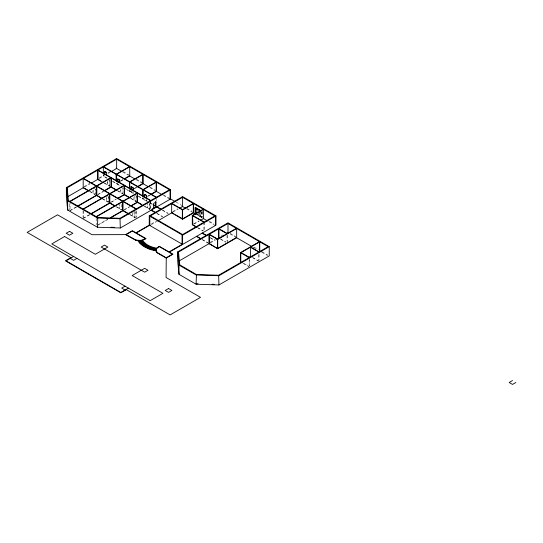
<?xml version="1.0" encoding="UTF-8"?>
<svg xmlns="http://www.w3.org/2000/svg" width="543" height="543" viewBox="0 0 543 543"><rect width="100%" height="100%" fill="white"/><g stroke="black" fill="none" stroke-linecap="round" stroke-linejoin="round"><path stroke-width="0.41" stroke-dasharray="2.71 2.04" d="M83.86 186.758L89.771 183.344M99.165 177.921L104.27 174.975M107.914 172.871L110.256 171.52M84.64 186.948L89.873 183.928M99.193 178.545L104.29 175.606M107.928 173.502L110.127 172.233M95.256 194.435L95.256 189.039L94.977 194.598M109.767 186.059L109.767 180.663L109.489 186.215M116.107 183.554L117.512 182.74M120.743 180.873L123.132 179.495M69.769 210.623L76.285 206.863M97.957 194.353L103.082 191.394M120.6 181.281L123.2 179.781M76.563 207.026L70.047 210.786L70.047 203.225M97.523 194.923L103.93 191.224M117.94 184.287L117.661 182.91M108.546 196.715L108.274 202.274L108.546 196.715L106.557 195.568M123.064 193.729L123.064 188.34L122.786 193.892M134.087 188.584L136.476 187.199M83.059 218.3L89.575 214.539M110.534 202.437L116.372 199.064M131.134 190.607L129.729 191.414L129.729 189.738M134.365 188.74L136.755 187.362M83.337 218.462L89.853 214.695M111.525 202.186L115.924 199.648M133.293 193.152L133.015 191.774M136.205 195.921L135.926 201.48L136.205 195.921L134.236 194.788L133.958 200.34L133.958 196.491M98.331 224.639L107.772 219.189M124.367 209.605L129.492 206.645M144.2 198.154L142.795 198.962L142.795 197.279M147.716 196.125L150.336 194.611M97.183 225.616L108.05 219.345M123.933 210.175L129.77 206.802M147.71 196.451L150.099 195.066M135.01 211.994L134.732 217.553L135.01 211.994L133.008 210.84M151.436 223.899L155.807 221.374M172.572 211.695L177.683 208.743M151.097 224.734L157.097 221.272M173.081 212.041L178.24 209.062M196.837 214.736L197.394 214.41M197.068 214.872L197.625 214.546M198.338 215.598L198.894 215.279L198.894 212.971M198.473 215.68L199.03 215.354L199.03 213.046M199.743 216.413L200.299 216.087L200.299 212.238M202.206 211.573L202.206 217.193L201.65 217.512L201.65 211.892M193.749 223.933L198.86 220.981M194.027 224.089L199.254 221.076M210.08 242.429L214.865 239.667M220.702 236.3L223.614 234.617M210.412 242.884L215.775 239.789M123.22 171.608L129.119 175.016M136.341 179.183L142.178 182.55M150.194 187.179L155.502 190.24M163.314 194.754L169.144 198.12M176.02 202.091L181.878 205.471M186.968 208.41L192.046 211.342M195.718 213.447L202.206 217.193M209.449 221.388L213.799 223.906M230.157 233.347L235.845 236.633M254.049 247.14L258.475 249.692M262.011 251.735L267.964 255.176M122.664 171.927L128.501 175.294M136.266 179.781L142.069 183.134M149.61 187.484L155.468 190.864M163.484 195.494L169.314 198.86M186.412 208.729L192.208 212.082M195.324 213.861L202.403 217.967M208.892 221.714L214.132 224.734M230.089 233.952L235.289 236.952M253.052 247.208L255.19 248.436M261.841 252.278L267.441 255.509M220.322 238.777L225.922 242.008M252.773 257.511L258.373 260.742M220.743 239.341L225.644 242.171M252.495 257.674L258.794 261.312M197.808 227.639L203.482 230.918M197.374 227.707L203.204 231.074M107.147 178.056L103.598 176.007L103.598 174.323M112.469 181.131L121.021 186.066M125.372 188.584L129.451 191.258L129.451 189.575M130.008 191.258L133.639 193.356M138.18 195.975L143.074 198.799M146.983 201.059L143.074 199.125L143.074 197.123M150.133 202.872L152.929 204.487M162.628 210.093L168.282 213.351M210.127 237.515L214.363 239.958M106.985 178.287L103.319 176.17L103.319 174.486M107.996 178.871L110.093 180.079M112.856 181.674L120.193 185.91M123.125 187.606L133.402 193.539M138.533 196.498L148.809 202.43M149.542 202.858L152.651 204.65M162.35 210.25L168.004 213.514M210.555 238.078L214.085 240.121M109.767 180.663L107.765 179.509L107.487 185.061L107.487 181.206M123.064 188.34L121.069 187.186L120.79 192.745L120.79 189.656M104.27 182.882L109.917 186.147M117.587 190.573L122.942 193.661M130.802 198.195L136.734 201.623M144.73 206.238L150.106 209.347M157.015 213.331L162.669 216.596M202.39 239.531L208.044 242.796M243.855 263.47L248.755 266.301M104.236 183.181L109.319 186.12M117.308 190.736L122.616 193.797M130.761 198.494L136.469 201.792M143.997 206.136L149.8 209.489M156.737 213.494L162.391 216.759M202.111 239.694L208.471 243.366M242.877 263.226L249.176 266.864M95.256 189.039L93.253 187.885L92.975 193.437L92.975 190.355M89.758 191.258L95.079 194.333M102.593 198.67L108.376 202.01M116.521 206.713L121.517 209.598M129.757 214.356L135.567 217.709M89.48 191.421L94.801 194.496M102.315 198.833L108.098 202.172M116.243 206.876L121.238 209.761M129.478 214.519L135.288 217.872M259.072 254.423L259.072 260.307M258.794 254.586L258.794 260.47M249.454 259.982L249.454 265.86M249.176 258.454L249.176 266.022M227.32 235.255L227.32 241.974M227.042 235.411L227.042 241.296M204.188 222.08L204.188 230.483M203.91 222.236L203.91 230.646M200.442 210.772L200.442 216.168L199.885 216.494L199.885 211.091M199.308 211.553L199.308 214.444L199.145 212.904M156.146 198.263L156.146 200.781M150.805 200.503L150.805 208.906M150.526 201.507L150.526 209.069M147.526 202.464L147.248 208.017L147.248 204.935M146.637 199.315L146.359 201.019L146.359 199.478M136.293 211.403L136.293 217.288M136.015 210.725L136.015 217.451M133.008 211.614L132.73 216.392L132.73 213.311M131.291 190.457L131.012 192.154L131.012 190.613M121.408 204.467L121.408 209.856M119.718 203.17L119.44 208.722L119.44 204.867M106.557 196.335L106.279 201.12L106.279 197.265M96.179 218.313L96.179 225.033M83.337 210.894L83.337 217.621M83.059 210.732L83.059 217.458M69.769 203.903L69.769 209.788M149.529 203.618L149.25 209.17L149.529 203.618M202.044 211.695L201.487 212.021L201.487 217.417L202.044 217.098L202.044 211.641"/><path stroke-width="0.81" d="M149.25 215.91L182.611 196.647L215.978 215.91L215.978 225.162L169.335 252.088L172.979 254.199L166.239 258.088L166.083 277.48L200.51 297.36L170.102 314.913L126.302 289.629L120.824 292.792L65.472 260.837L70.95 257.674L27.15 232.384L57.558 214.824L91.984 234.705L125.582 234.617L132.322 230.721L135.967 232.825L149.25 225.162L182.611 244.425L182.611 235.173L149.25 215.91L149.25 225.162M182.333 244.262L169.056 251.932L159.221 246.25L156.391 248.368A9.645 5.566 0 0 0 155.963 250.866M169.491 189.717L119.996 218.286L97.794 217.56L97.448 227.252L120.308 227.999L170.604 198.962L170.604 189.717L116.664 158.576L66.368 187.613L66.368 196.858L67.665 210.053L97.448 227.252M268.697 246.346L218.646 275.24L196.444 274.514L196.098 284.206L218.951 284.953L269.247 255.916L269.247 246.671L227.992 222.847L177.69 251.884L177.69 261.135L178.993 274.33L196.098 284.206L196.444 283.758L198.086 283.813M104.595 174.595L104.595 171.513L106.211 172.124M67.902 196.614L83.466 187.627L88.55 190.566M91.19 183.167L97.978 179.251L97.978 170.007L150.805 200.503M110.84 171.826L116.664 168.466L116.664 159.214L67.169 187.79L66.368 187.613L67.665 200.808L67.665 210.053L68.432 209.856M129.451 166.599L116.107 174.303L116.107 181.029M69.769 201.378L111.043 177.547M70.047 201.541L111.322 177.71L111.322 186.955L104.643 190.817M117.661 181.369L117.661 179.054L119.942 180.052M124.367 178.783L129.451 175.844M77.642 206.082L96.566 195.154M105.254 190.138L110.765 186.955M118.489 182.496L119.894 181.688M124.646 178.939L129.729 176.007L129.729 166.762L116.385 174.466L116.385 181.192M77.208 206.652L96.844 195.317L96.81 186.086L109.822 193.6M83.059 209.055L124.333 185.224M83.337 209.211L124.612 185.38L124.612 194.625L117.933 198.487M131.012 189.073L131.012 186.765L132.621 187.376M131.012 186.765L133.293 187.756L133.293 190.07M137.881 186.392L142.096 183.955M91.652 213.338L109.856 202.831M117.817 198.229L124.333 194.469M132.187 190.002L133.639 189.161M137.46 186.955L143.074 183.71L143.074 174.466L129.729 182.17L129.729 188.896M91.21 213.915L110.134 202.987L115.096 205.892M96.179 216.63L137.46 192.799M96.457 216.793L137.739 192.962M144.357 197.55L144.357 194.469L146.637 195.466L146.637 198.548M111.213 217.2L122.976 210.406M130.944 205.804L137.182 202.206L137.182 192.962L124.333 185.543L124.333 194.788L130.048 198.086M151.063 194.19L156.146 191.258L162.228 194.774M110.059 218.184L123.254 210.569M131.053 206.062L137.739 202.206M145.185 197.903L146.983 196.865M150.615 194.774L156.425 191.414L156.425 182.17L143.074 189.874L143.074 196.6M170.604 189.717L120.308 218.754L97.448 218.001L67.665 200.808L68.432 200.611L97.794 217.56M155.997 202.003L155.441 201.677L155.441 207.073L155.997 207.392L155.997 202.003L153.662 203.347L153.662 208.743M152.142 208.98L156.146 206.666M73.597 256.466L66.029 260.837L120.824 292.473L128.392 288.102M76.93 258.393L73.597 260.321L70.257 258.393M149.529 225.318L136.245 232.988L146.081 238.662L142.409 240.298A9.645 5.566 0 0 1 138.092 240.549L135.784 240.21M150.363 225.162L149.807 225.481L149.807 216.236L182.611 197.292L182.611 206.537L179.679 208.234M157.694 220.926L172.409 212.435M182.611 209.944L193.566 203.618L193.566 212.863L182.611 219.189L171.656 212.863L171.656 203.618L182.611 209.944L182.611 219.189M192.575 213.114L182.333 219.026L182.333 209.781L193.288 203.455L193.288 212.7M196.647 227.293L192.29 224.775L192.29 215.53L203.245 209.204M192.846 224.775L192.568 215.686L203.523 209.367L203.523 218.612L200.598 220.295M214.865 215.91L182.054 234.854L182.054 244.099M182.611 235.173L215.978 215.91M228.542 223.166L178.498 252.061L177.69 251.884L178.993 265.079L178.993 274.33L179.76 274.127M125.053 286.175L121.713 288.102L125.053 290.03M179.224 260.891L209.686 243.305M216.494 239.375L219.114 237.861M226.37 233.673L228.542 232.418M236.388 228.338L217.424 239.287L217.424 248.531L209.306 243.522L209.306 234.277L217.702 239.124M217.702 239.443L236.667 228.501L236.667 237.746L217.702 248.694L209.028 243.685L209.028 234.44L217.702 239.443L217.702 248.694M218.15 248.11L236.388 237.583M241.947 262.69L240.501 261.855L240.501 252.61L259.466 241.662L259.466 250.907M248.07 257.803L250.676 256.303M258.285 251.911L259.744 251.07L259.744 241.825L240.78 252.766L240.78 262.018M269.247 246.671L218.951 275.708L196.098 274.955L178.993 265.079L179.76 264.882L196.444 274.514M512.511 380.575L509.178 382.496L512.511 384.424L515.85 382.496M110.955 227.239L114.24 227.347M212.069 284.274L214.533 284.356M138.2 240.291L135.879 239.992M155.922 250.33C149.474 249.196 142.259 246.461 138.798 240.563M156.506 248.171C151.273 247.16 145.585 244.873 142.565 240.271M155.916 249.766C149.848 248.646 143.142 246.047 139.782 240.576M156.228 248.694C150.757 247.635 144.805 245.253 141.662 240.42M156.031 249.223C150.282 248.131 143.99 245.646 140.732 240.529M135.594 240.182L125.582 234.617M135.689 239.958L126.139 234.617L132.322 231.046L145.524 238.662L142.171 240.101A9.109 5.26 0 0 1 138.194 240.318M116.107 158.895L170.047 190.036L170.047 199.281L169.491 198.962M182.054 196.973L215.422 216.236L215.422 225.481L214.865 225.162M268.14 246.671L227.992 223.492L227.992 232.737M200.93 210.67L195.161 207.338L195.161 213.766M200.801 210.793L195.324 207.63L195.324 213.861M195.324 208.329L200.801 211.492M195.324 208.512L196.837 209.388L196.837 213.209M170.156 198.704L175.287 201.663M116.107 168.14L121.937 171.507M129.227 175.715L135.058 179.081M142.347 183.29L148.178 186.656M182.054 206.218L185.686 208.308M192.874 212.462L195.84 214.173M203.089 218.361L207.535 220.926M236.022 237.372L251.626 246.379M259.378 250.859L261.142 251.877M227.32 233.571L218.924 228.725L218.924 237.97M250.676 247.051L259.072 251.904M227.042 233.734L218.646 228.881L218.646 238.133M258.794 252.061L250.398 247.214L250.398 256.459M171.934 203.455L182.611 209.618M192.846 215.53L204.188 222.08M192.29 215.53L203.91 222.236M103.598 166.762L129.729 181.851M130.008 182.014L143.074 189.555M143.352 189.717L156.425 197.258M156.146 197.421L103.319 166.925L103.319 173.645M145.3 194.693L146.637 195.466M104.595 171.513L106.598 172.667L106.598 174.982M117.661 179.054L119.664 180.215L119.664 182.523M171.934 212.7L174.072 213.935M175.498 214.756L182.611 218.87M193.552 225.182L195.684 226.411M241.058 252.61L249.454 257.457M110.765 177.71L97.699 170.163L97.699 179.407L103.509 182.76M124.062 185.38L111.043 177.866L111.043 187.118L116.826 190.457M150.526 200.666L137.46 193.118L137.46 202.363L143.271 205.716M240.501 252.61L249.176 257.62M153.52 204.833L155.726 206.102M156.981 206.829L161.217 209.272M202.356 233.028L206.591 235.472M153.207 204.976L155.447 206.265M156.703 206.992L160.938 209.435M202.077 233.185L206.313 235.635M98.677 179.652L100.788 180.873M111.322 186.955L116.195 189.765M124.395 194.503L128.745 197.014M138.16 202.451L141.675 204.48M151.361 210.073L155.603 212.517M196.736 236.266L200.978 238.716M151.083 210.229L155.325 212.68M196.457 236.429L200.7 238.872M150.363 215.91L182.611 234.535M83.466 178.382L96.532 185.93M110.1 193.763L122.949 201.175M123.227 201.338L136.293 208.885M96.254 186.086L83.188 178.545L83.188 187.79L88.781 191.021M136.015 209.041L122.949 201.501L122.949 210.745L128.752 214.098M96.81 195.337L101.874 198.256M123.926 210.989L128.304 213.521M102.104 198.711L96.532 195.494L96.532 186.249L109.543 193.763L109.543 203.007M114.817 206.055L109.822 203.17L109.822 193.919L122.67 201.338L122.67 210.582M166.239 258.088L156.73 252.597L156.031 250.907L149.868 249.441L143.827 246.549L139.802 243.454L137.793 240.481M218.646 275.24L218.951 284.953M119.996 218.286L120.308 227.999M179.76 264.882L178.498 252.061L178.498 256.269M68.432 200.611L67.169 187.79L67.169 192.833M156.146 191.258L156.146 182.014L142.795 189.717L142.795 196.444M146.359 195.623L146.359 198.704M144.635 194.306L144.635 197.387M142.795 183.554L142.795 174.303L129.451 182.014L129.451 188.733M133.015 187.919L133.015 191M131.291 186.602L131.291 189.683M117.94 178.898L117.94 181.98M104.874 171.35L104.874 174.432M156.757 248.456L156.73 248.511A9.109 5.26 0 0 0 156.35 250.805L157.083 252.481L166.239 257.769L172.423 254.199L159.221 246.576L156.784 248.402M69.518 231.345L66.178 233.273L69.518 235.2L72.85 233.273L69.518 231.345M64.576 236.524L51.816 243.895L150.167 300.673L162.927 293.308L132.166 275.545L144.676 268.33L148.015 270.251L144.676 272.179L101.174 247.065L104.507 245.137L107.847 247.065L95.337 254.287L64.576 236.524M168.561 288.53L165.221 290.457L168.561 292.378L171.893 290.457L168.561 288.53"/></g></svg>
